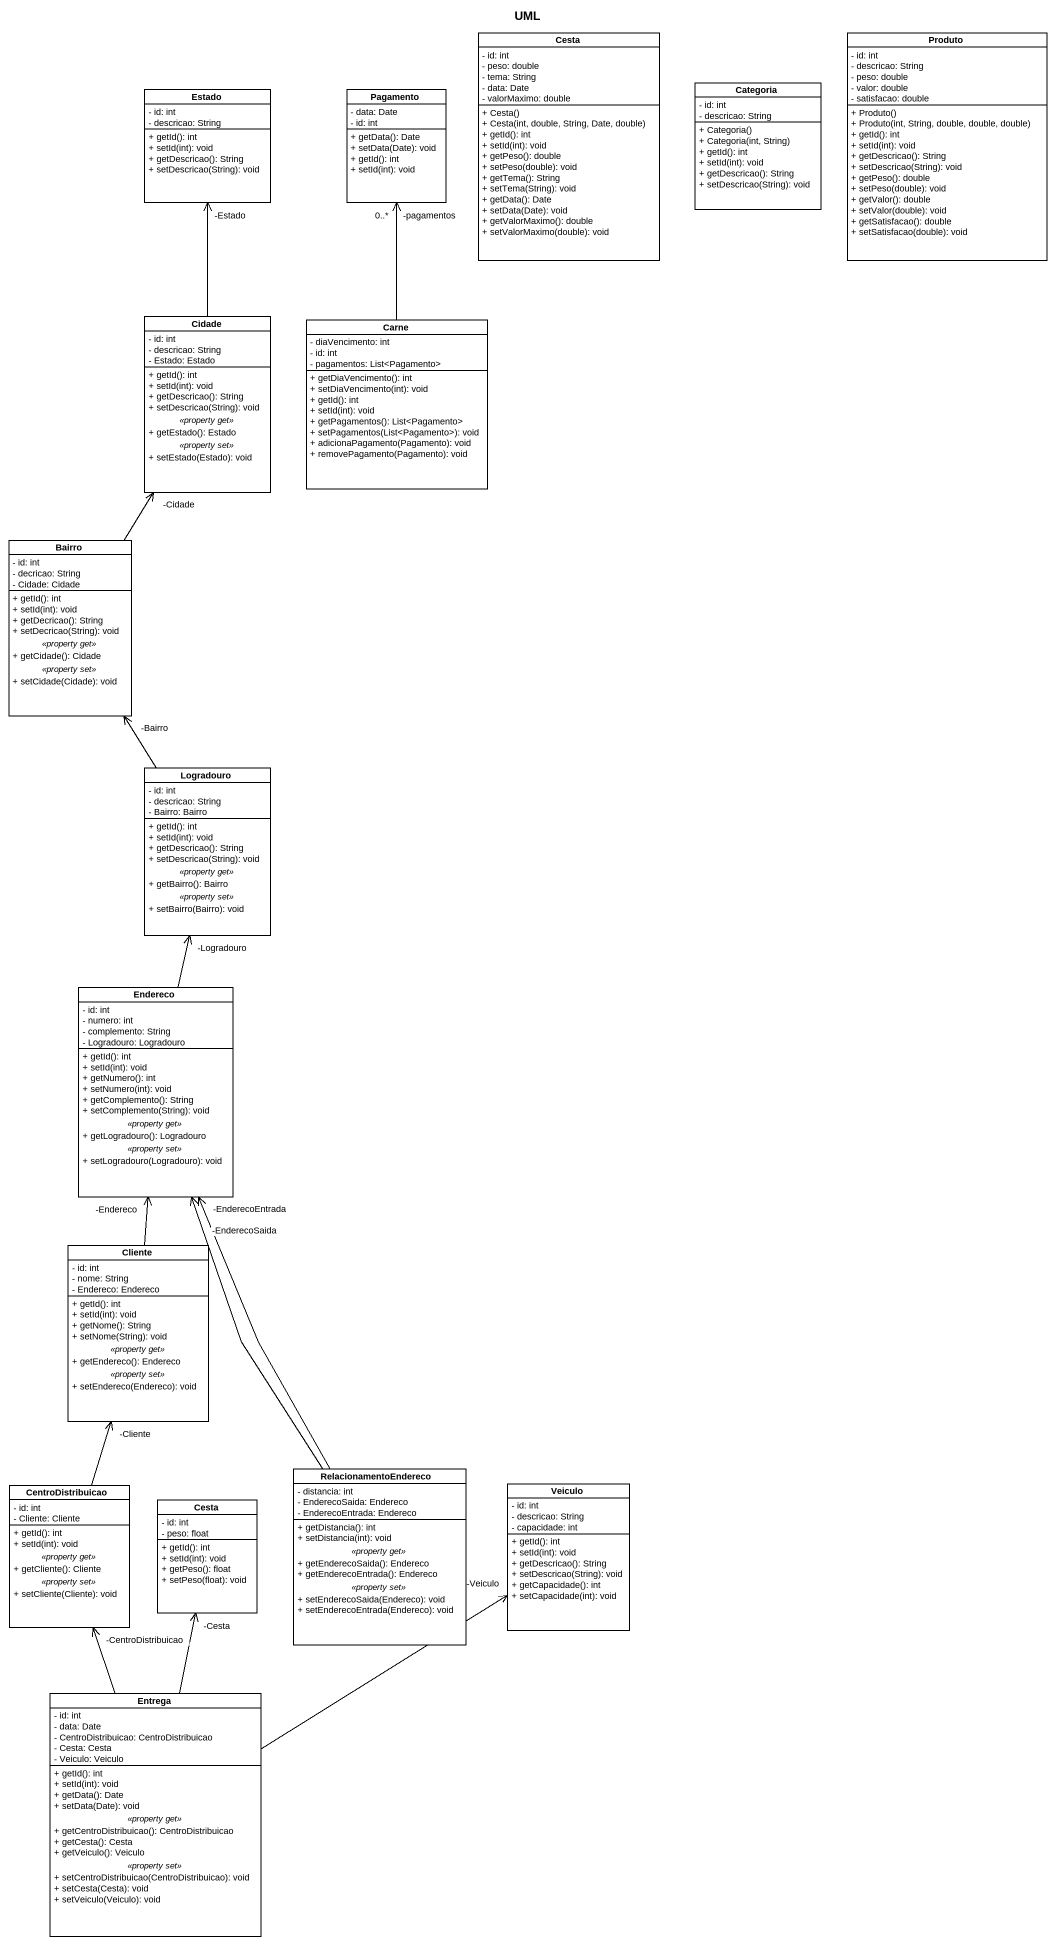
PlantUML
@startuml
title UML
hide circle
hide empty members
skinparam classAttributeIconSize 0
class Cesta {
  - id: int
  - peso: double
  - tema: String
  - data: Date
  - valorMaximo: double
  + Cesta()
  + Cesta(int, double, String, Date, double)
  + getId(): int
  + setId(int): void
  + getPeso(): double
  + setPeso(double): void
  + getTema(): String
  + setTema(String): void
  + getData(): Date
  + setData(Date): void
  + getValorMaximo(): double
  + setValorMaximo(double): void
}
class Produto {
  - id: int
  - descricao: String
  - peso: double
  - valor: double
  - satisfacao: double
  + Produto()
  + Produto(int, String, double, double, double)
  + getId(): int
  + setId(int): void
  + getDescricao(): String
  + setDescricao(String): void
  + getPeso(): double
  + setPeso(double): void
  + getValor(): double
  + setValor(double): void
  + getSatisfacao(): double
  + setSatisfacao(double): void
}
class Estado {
  - id: int
  - descricao: String
  + getId(): int
  + setId(int): void
  + getDescricao(): String
  + setDescricao(String): void
}
class Pagamento {
  - data: Date
  - id: int
  + getData(): Date
  + setData(Date): void
  + getId(): int
  + setId(int): void
}
class Categoria {
  - id: int
  - descricao: String
  + Categoria()
  + Categoria(int, String)
  + getId(): int
  + setId(int): void
  + getDescricao(): String
  + setDescricao(String): void
}
class Cidade {
  - id: int
  - descricao: String
  - Estado: Estado
  --
  + getId(): int
  + setId(int): void
  + getDescricao(): String
  + setDescricao(String): void
  .. <<property get>> ..
  + getEstado(): Estado
  .. <<property set>> ..
  + setEstado(Estado): void
}
class Carne {
  - diaVencimento: int
  - id: int
  - pagamentos: List<Pagamento>
  + getDiaVencimento(): int
  + setDiaVencimento(int): void
  + getId(): int
  + setId(int): void
  + getPagamentos(): List<Pagamento>
  + setPagamentos(List<Pagamento>): void
  + adicionaPagamento(Pagamento): void
  + removePagamento(Pagamento): void
}
class Bairro {
  - id: int
  - decricao: String
  - Cidade: Cidade
  --
  + getId(): int
  + setId(int): void
  + getDecricao(): String
  + setDecricao(String): void
  .. <<property get>> ..
  + getCidade(): Cidade
  .. <<property set>> ..
  + setCidade(Cidade): void
}
class Logradouro {
  - id: int
  - descricao: String
  - Bairro: Bairro
  --
  + getId(): int
  + setId(int): void
  + getDescricao(): String
  + setDescricao(String): void
  .. <<property get>> ..
  + getBairro(): Bairro
  .. <<property set>> ..
  + setBairro(Bairro): void
}
class Endereco {
  - id: int
  - numero: int
  - complemento: String
  - Logradouro: Logradouro
  --
  + getId(): int
  + setId(int): void
  + getNumero(): int
  + setNumero(int): void
  + getComplemento(): String
  + setComplemento(String): void
  .. <<property get>> ..
  + getLogradouro(): Logradouro
  .. <<property set>> ..
  + setLogradouro(Logradouro): void
}
class Cliente {
  - id: int
  - nome: String
  - Endereco: Endereco
  --
  + getId(): int
  + setId(int): void
  + getNome(): String
  + setNome(String): void
  .. <<property get>> ..
  + getEndereco(): Endereco
  .. <<property set>> ..
  + setEndereco(Endereco): void
}
class CentroDistribuicao {
  - id: int
  - Cliente: Cliente
  --
  + getId(): int
  + setId(int): void
  .. <<property get>> ..
  + getCliente(): Cliente
  .. <<property set>> ..
  + setCliente(Cliente): void
}
class RelacionamentoEndereco {
  - distancia: int
  - EnderecoSaida: Endereco
  - EnderecoEntrada: Endereco
  --
  + getDistancia(): int
  + setDistancia(int): void
  .. <<property get>> ..
  + getEnderecoSaida(): Endereco
  + getEnderecoEntrada(): Endereco
  .. <<property set>> ..
  + setEnderecoSaida(Endereco): void
  + setEnderecoEntrada(Endereco): void
}
class Veiculo {
  - id: int
  - descricao: String
  - capacidade: int
  + getId(): int
  + setId(int): void
  + getDescricao(): String
  + setDescricao(String): void
  + getCapacidade(): int
  + setCapacidade(int): void
}
class "Cesta" as Cesta_2 {
  - id: int
  - peso: float
  + getId(): int
  + setId(int): void
  + getPeso(): float
  + setPeso(float): void
}
class Entrega {
  - id: int
  - data: Date
  - CentroDistribuicao: CentroDistribuicao
  - Cesta: Cesta
  - Veiculo: Veiculo
  --
  + getId(): int
  + setId(int): void
  + getData(): Date
  + setData(Date): void
  .. <<property get>> ..
  + getCentroDistribuicao(): CentroDistribuicao
  + getCesta(): Cesta
  + getVeiculo(): Veiculo
  .. <<property set>> ..
  + setCentroDistribuicao(CentroDistribuicao): void
  + setCesta(Cesta): void
  + setVeiculo(Veiculo): void
}
Cidade -up-> "-Estado" Estado
Carne -up-> "-pagamentos\n0..*" Pagamento
Bairro -up-> "-Cidade" Cidade
Logradouro -up-> "-Bairro" Bairro
Endereco -up-> "-Logradouro" Logradouro
Cliente -up-> "-Endereco" Endereco
CentroDistribuicao -up-> "-Cliente" Cliente
RelacionamentoEndereco -up-> "-EnderecoEntrada" Endereco
RelacionamentoEndereco -up-> "-EnderecoSaida" Endereco
Entrega -up-> "-CentroDistribuicao" CentroDistribuicao
Entrega -up-> "-Veiculo" Veiculo
Entrega -up-> "-Cesta" Cesta_2
@enduml
